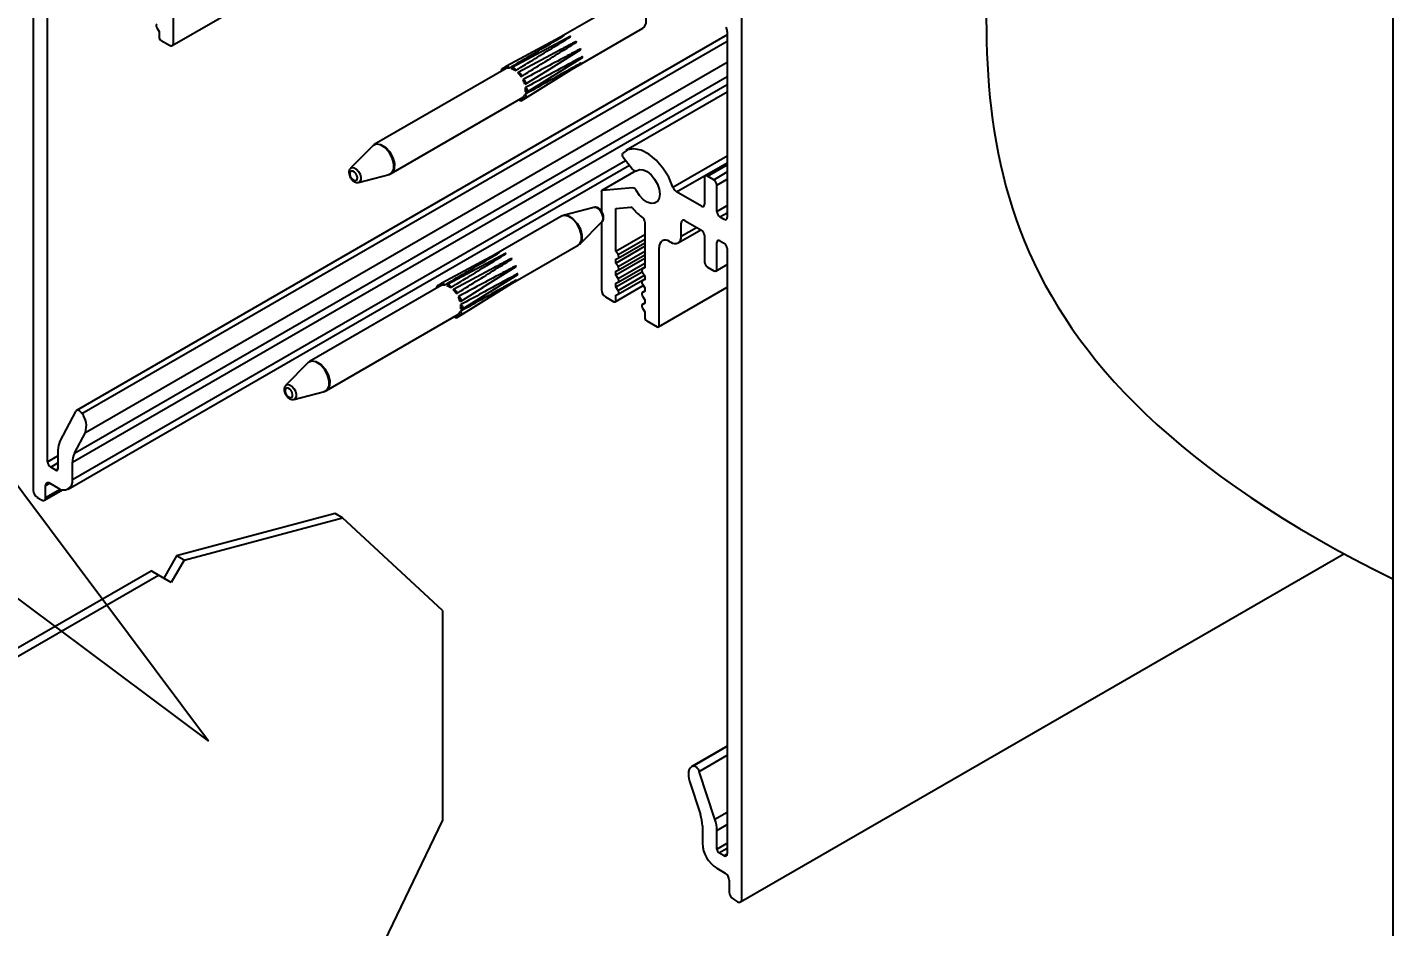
# Model space of a CAD drawing. Header units: inches. Extents: x -1.8 to 12.9, y -12.4 to 0.3.
# Drawn here: x 8.273 to 12.943, y -9.284 to -6.207 of the extents above; entities that cross this region are included whole.
import ezdxf
from ezdxf import colors
from ezdxf.entities.mleader import LeaderData, LeaderLine
from ezdxf.math import Vec2, Vec3

# ---------------------------------------------------------------- set-up
doc = ezdxf.new("R2010")
doc.units = ezdxf.units.IN
doc.header["$LTSCALE"] = 0.5
doc.header["$MEASUREMENT"] = 0
for name, color, linetype in [('Brackets', 181, 'CONTINUOUS'), ('FAB DWG', 221, 'CONTINUOUS'), ('Hardware', 242, 'CONTINUOUS'), ('Housing', 150, 'CONTINUOUS')]:
    doc.layers.add(name, color=color, linetype=linetype)
doc.layers.add('Text-Unprinted', color=131, linetype='CONTINUOUS', plot=False)
doc.styles.add('LSAD_Standard', font='arial.ttf')

msp = doc.modelspace()

# ---------------------------------------------------------------- linework, layer by layer
at = {"layer": 'Brackets', "transparency": 16777216}
for p, q in [((9.326, -7.8701), (8.7836, -8.0154)), ((8.809, -8.03), (9.3513, -7.8848)), ((9.3513, -7.8848), (9.326, -7.8701)), ((9.6928, -8.2016), (9.3513, -7.8848)), ((8.7836, -8.0154), (8.7397, -8.0913)), ((8.809, -8.03), (8.7651, -8.106)), ((8.809, -8.03), (8.7836, -8.0154)), ((7.7229, -8.6277), (8.6959, -8.066)), ((8.7213, -8.0807), (8.6959, -8.066)), ((7.7483, -8.6424), (8.7213, -8.0807)), ((8.7651, -8.106), (8.7213, -8.0807)), ((9.6928, -8.2016), (9.6928, -8.9217)), ((9.3513, -9.6327), (9.6928, -8.9217))]:
    msp.add_line(p, q, dxfattribs=at)
at = {"layer": 'Hardware', "transparency": 16777216}
for p, q in [((10.3211, -6.1105), (10.0894, -6.2443)), ((10.1258, -6.3561), (10.3786, -6.2101)), ((10.1095, -6.2335), (9.9115, -6.3395)), ((10.1293, -6.2381), (9.9313, -6.3441)), ((10.094, -6.285), (9.9514, -6.3613)), ((10.0517, -6.3545), (10.1665, -6.2832)), ((9.9103, -6.3477), (9.4598, -6.6078)), ((9.9097, -6.342), (9.8973, -6.3487)), ((9.9624, -6.4579), (10.1339, -6.3514)), ((9.9766, -6.4487), (10.1674, -6.3302)), ((9.9814, -6.4282), (10.1722, -6.3098)), ((9.9754, -6.4019), (10.0522, -6.3543)), ((9.5172, -6.7074), (9.9695, -6.4463)), ((9.4542, -6.6121), (9.3782, -6.689)), ((9.4061, -6.7373), (9.5108, -6.71)), ((9.5081, -6.7099), (9.5153, -6.7082)), ((9.5172, -6.7074), (9.5159, -6.7081)), ((10.3562, -6.6977), (10.3567, -6.6974)), ((10.3567, -6.6974), (10.3567, -6.6974)), ((10.0998, -6.853), (9.8681, -6.9867)), ((10.1073, -6.8509), (10.1019, -6.8522)), ((10.2109, -6.823), (10.1063, -6.8503)), ((10.1628, -6.9483), (10.2388, -6.8713)), ((9.9045, -7.0985), (10.1573, -6.9526)), ((9.8882, -6.976), (9.6902, -7.082)), ((9.908, -6.9806), (9.71, -7.0866)), ((9.8727, -7.0274), (9.7301, -7.1037)), ((9.7601, -7.1707), (9.9509, -7.0522)), ((9.8304, -7.0969), (9.9452, -7.0257)), ((9.689, -7.0901), (9.2384, -7.3502)), ((9.6884, -7.0845), (9.676, -7.0912)), ((9.7411, -7.2003), (9.9126, -7.0939)), ((9.7541, -7.1444), (9.8309, -7.0967)), ((9.7553, -7.1912), (9.9461, -7.0727)), ((9.2959, -7.4498), (9.7482, -7.1887)), ((9.2329, -7.3545), (9.1569, -7.4315)), ((9.1848, -7.4798), (9.2895, -7.4525)), ((9.2868, -7.4523), (9.294, -7.4506)), ((9.2959, -7.4498), (9.2946, -7.4506))]:
    msp.add_line(p, q, dxfattribs=at)
at = {"layer": 'Hardware', "transparency": 16777216, "flags": 128}
for points in [[(10.3786, -6.2101), (10.3828, -6.2068), (10.3894, -6.194), (10.39, -6.176), (10.3845, -6.1557), (10.3737, -6.136), (10.3592, -6.1201), (10.3434, -6.1102), (10.3285, -6.108), (10.3211, -6.1105)], [(9.8958, -6.356), (9.8956, -6.355), (9.8954, -6.3521), (9.8961, -6.3498), (9.8976, -6.3485), (9.8998, -6.3484), (9.9022, -6.3495), (9.9042, -6.3512)], [(9.9104, -6.3478), (9.9096, -6.3447), (9.9097, -6.342), (9.9108, -6.3401), (9.9126, -6.3392), (9.9148, -6.3395), (9.9173, -6.341), (9.9195, -6.3434), (9.9212, -6.3464)], [(9.9293, -6.3483), (9.9298, -6.3458), (9.9312, -6.3442), (9.9332, -6.3438), (9.9355, -6.3445), (9.9379, -6.3464), (9.94, -6.349), (9.9415, -6.3521), (9.9421, -6.3552)], [(9.9503, -6.3622), (9.9519, -6.361), (9.9541, -6.361), (9.9565, -6.3622), (9.9589, -6.3644), (9.9607, -6.3672), (9.9619, -6.3704), (9.9622, -6.3733), (9.9615, -6.3757)], [(9.9677, -6.386), (9.97, -6.3864), (9.9724, -6.388), (9.9746, -6.3904), (9.9763, -6.3934), (9.9771, -6.3966), (9.9771, -6.3993), (9.9761, -6.4014), (9.9744, -6.4023)], [(9.9752, -6.4365), (9.977, -6.4394), (9.9781, -6.4425), (9.9783, -6.4454), (9.9776, -6.4477), (9.9761, -6.449), (9.9739, -6.4491), (9.9715, -6.448), (9.9692, -6.4459)], [(9.9768, -6.4131), (9.9792, -6.4151), (9.9812, -6.4178), (9.9826, -6.4209), (9.9832, -6.4239), (9.9828, -6.4265), (9.9815, -6.4281), (9.9795, -6.4287), (9.9772, -6.428)], [(9.9633, -6.4497), (9.9641, -6.4528), (9.964, -6.4555), (9.9629, -6.4574), (9.9612, -6.4583), (9.9589, -6.458), (9.9564, -6.4565), (9.9548, -6.4548)], [(9.5108, -6.71), (9.5198, -6.7048), (9.5264, -6.692), (9.5269, -6.6741), (9.5214, -6.6538), (9.5107, -6.6343), (9.4963, -6.6184), (9.4805, -6.6086), (9.4657, -6.6064), (9.4542, -6.6121)], [(9.4598, -6.6078), (9.4672, -6.6053), (9.482, -6.6075), (9.4979, -6.6173), (9.5123, -6.6333), (9.5231, -6.6529)], [(9.5231, -6.6529), (9.5286, -6.6733), (9.5281, -6.6913), (9.5215, -6.7041), (9.5172, -6.7074)], [(9.3777, -6.7166), (9.3812, -6.7229), (9.3858, -6.728), (9.3909, -6.7312), (9.3957, -6.7319), (9.3994, -6.7301), (9.4016, -6.7259), (9.4017, -6.7202), (9.4, -6.7136), (9.3965, -6.7073), (9.3919, -6.7022), (9.3868, -6.699), (9.382, -6.6983), (9.3783, -6.7002), (9.3761, -6.7043), (9.376, -6.7101), (9.3777, -6.7166)], [(9.3782, -6.689), (9.3839, -6.6862), (9.3912, -6.6873), (9.399, -6.6921), (9.4061, -6.7), (9.4114, -6.7096), (9.4141, -6.7196), (9.4138, -6.7284), (9.4106, -6.7348), (9.4061, -6.7373)], [(10.1573, -6.9526), (10.1615, -6.9493), (10.1681, -6.9365), (10.1687, -6.9185), (10.1632, -6.8981), (10.1524, -6.8785), (10.1379, -6.8625), (10.1221, -6.8527), (10.1072, -6.8505), (10.0998, -6.853)], [(10.1069, -6.8502), (10.1088, -6.8498), (10.1236, -6.852), (10.1394, -6.8618), (10.1538, -6.8777), (10.1646, -6.8973)], [(10.2388, -6.8713), (10.2388, -6.8713), (10.2421, -6.865), (10.2424, -6.8562), (10.2397, -6.8462), (10.2344, -6.8365), (10.2273, -6.8287), (10.2195, -6.8239), (10.2122, -6.8228), (10.2109, -6.823)], [(10.1646, -6.8973), (10.1701, -6.9176), (10.1695, -6.9355), (10.1629, -6.9482), (10.1628, -6.9483)], [(9.6745, -7.0985), (9.6743, -7.0975), (9.6741, -7.0945), (9.6748, -7.0923), (9.6763, -7.091), (9.6785, -7.0909), (9.6809, -7.092), (9.6829, -7.0937)], [(9.6891, -7.0903), (9.6883, -7.0872), (9.6884, -7.0845), (9.6895, -7.0825), (9.6913, -7.0817), (9.6935, -7.082), (9.696, -7.0835), (9.6982, -7.0859), (9.6999, -7.0888)], [(9.708, -7.0907), (9.7085, -7.0883), (9.7099, -7.0867), (9.7118, -7.0862), (9.7142, -7.087), (9.7166, -7.0888), (9.7187, -7.0915), (9.7201, -7.0946), (9.7208, -7.0977)], [(9.729, -7.1047), (9.7306, -7.1035), (9.7328, -7.1035), (9.7352, -7.1047), (9.7375, -7.1068), (9.7394, -7.1097), (9.7406, -7.1129), (9.7409, -7.1158), (9.7402, -7.1181)], [(9.7464, -7.1284), (9.7487, -7.1289), (9.7511, -7.1304), (9.7533, -7.1329), (9.755, -7.1359), (9.7558, -7.139), (9.7558, -7.1418), (9.7548, -7.1438), (9.7531, -7.1448)], [(9.742, -7.1921), (9.7428, -7.1952), (9.7427, -7.198), (9.7416, -7.1999), (9.7399, -7.2008), (9.7376, -7.2004), (9.7351, -7.199), (9.7335, -7.1973)], [(9.7539, -7.1789), (9.7557, -7.1818), (9.7568, -7.185), (9.757, -7.1879), (9.7563, -7.1901), (9.7548, -7.1914), (9.7526, -7.1915), (9.7502, -7.1905), (9.7479, -7.1884)], [(9.7555, -7.1556), (9.7579, -7.1575), (9.7599, -7.1602), (9.7613, -7.1634), (9.7618, -7.1664), (9.7615, -7.1689), (9.7602, -7.1706), (9.7582, -7.1712), (9.7559, -7.1705)], [(9.2895, -7.4525), (9.2985, -7.4473), (9.3051, -7.4345), (9.3056, -7.4166), (9.3001, -7.3963), (9.2894, -7.3767), (9.275, -7.3608), (9.2592, -7.3511), (9.2444, -7.3489), (9.2329, -7.3545)], [(9.2384, -7.3502), (9.2459, -7.3478), (9.2607, -7.35), (9.2766, -7.3598), (9.291, -7.3757), (9.3018, -7.3954)], [(9.3018, -7.3954), (9.3073, -7.4158), (9.3068, -7.4337), (9.3002, -7.4466), (9.2959, -7.4498)], [(9.1564, -7.4591), (9.1599, -7.4654), (9.1645, -7.4705), (9.1696, -7.4737), (9.1744, -7.4744), (9.1781, -7.4725), (9.1803, -7.4684), (9.1804, -7.4626), (9.1787, -7.4561), (9.1752, -7.4498), (9.1706, -7.4446), (9.1655, -7.4415), (9.1607, -7.4408), (9.157, -7.4426), (9.1548, -7.4468), (9.1546, -7.4525), (9.1564, -7.4591)], [(9.1569, -7.4315), (9.1626, -7.4287), (9.1699, -7.4298), (9.1777, -7.4346), (9.1848, -7.4424), (9.1901, -7.4521), (9.1928, -7.4621), (9.1925, -7.4709), (9.1893, -7.4772), (9.1848, -7.4798)]]:
    msp.add_lwpolyline(points, dxfattribs=at)
at = {"layer": 'Hardware', "transparency": 16777216}
for centre, radius, start, end in [((10.1098, -6.2348), 0.00131, 32.995, 104.5717), ((10.1294, -6.24), 0.00183, 15.4908, 95.0987), ((10.1492, -6.2575), 0.00238, 1.7813, 77.8073), ((10.1641, -6.2826), 0.00245, 344.9604, 59.4304), ((9.9187, -6.3688), 0.0225, 83.6186, 111.6901), ((9.9112, -6.3967), 0.0517, 53.4072, 69.4904), ((10.1665, -6.3293), 0.00129, 314.0075, 31.7615), ((10.1708, -6.3087), 0.00175, 321.8837, 50.0848), ((9.8863, -6.427), 0.0911, 34.2851, 45.3035), ((9.8845, -6.4295), 0.0939, 16.796, 27.5948), ((9.9523, -6.4284), 0.0243, 314.025, 340.7355), ((9.9211, -6.422), 0.0564, 353.8124, 8.9975), ((9.8885, -6.9773), 0.00131, 32.995, 104.5717), ((9.9081, -6.9824), 0.00183, 15.4908, 95.0987), ((9.9279, -7), 0.00238, 1.7813, 77.8073), ((9.9428, -7.025), 0.00245, 344.9604, 59.4304), ((9.9495, -7.0512), 0.00175, 321.8837, 50.0848), ((9.6974, -7.1112), 0.0225, 83.6186, 111.6901), ((9.6899, -7.1392), 0.0517, 53.4072, 69.4904), ((9.9452, -7.0718), 0.00129, 314.0075, 31.7615), ((9.665, -7.1694), 0.0911, 34.2851, 45.3035), ((9.6632, -7.1719), 0.0939, 16.796, 27.5948), ((9.731, -7.1709), 0.0243, 314.025, 340.7355), ((9.6998, -7.1644), 0.0564, 353.8124, 8.9975)]:
    msp.add_arc(centre, radius, start, end, dxfattribs=at)
for points, knots in [([(9.9212, -6.3464), (9.9249, -6.3442), (9.9449, -6.3323), (10.0081, -6.2948), (10.0676, -6.2597), (10.1109, -6.2341)], [0, 0, 0, 0, 0.058989, 0.315059, 1, 1, 1, 1]), ([(9.9421, -6.3552), (9.9458, -6.3529), (9.9657, -6.3407), (10.0288, -6.3021), (10.0881, -6.2659), (10.1312, -6.2395)], [0, 0, 0, 0, 0.058989, 0.315059, 1, 1, 1, 1]), ([(9.9615, -6.3757), (9.9653, -6.3733), (9.9853, -6.3609), (10.0487, -6.3215), (10.1082, -6.2844), (10.1516, -6.2575)], [0, 0, 0, 0, 0.058989, 0.315059, 1, 1, 1, 1]), ([(10.1497, -6.2552), (10.1492, -6.2555), (10.1454, -6.2575), (10.1282, -6.2666), (10.1101, -6.2763), (10.0953, -6.2842), (10.0938, -6.285)], [0, 0, 0, 0, 0.026637, 0.205031, 0.918608, 1, 1, 1, 1]), ([(10.1654, -6.2805), (10.1649, -6.2807), (10.1611, -6.2827), (10.1441, -6.2917), (10.0788, -6.3266), (10.0167, -6.3598), (9.9677, -6.386)], [0, 0, 0, 0, 0.007458, 0.057409, 0.257212, 1, 1, 1, 1]), ([(10.1676, -6.3286), (10.1671, -6.3289), (10.1634, -6.331), (10.147, -6.3402), (10.0834, -6.3759), (10.0229, -6.4098), (9.9752, -6.4365)], [0, 0, 0, 0, 0.007458, 0.057409, 0.257212, 1, 1, 1, 1]), ([(10.1719, -6.3073), (10.1714, -6.3076), (10.1677, -6.3096), (10.151, -6.3186), (10.0865, -6.3537), (10.0252, -6.3869), (9.9768, -6.4131)], [0, 0, 0, 0, 0.007458, 0.057409, 0.257212, 1, 1, 1, 1]), ([(9.3783, -6.6894), (9.3778, -6.6898), (9.3756, -6.6915), (9.3735, -6.6967), (9.3724, -6.7042), (9.3736, -6.7111), (9.3751, -6.7152), (9.3755, -6.7163)], [0, 0, 0, 0, 0.065785, 0.306251, 0.571545, 0.890556, 1, 1, 1, 1]), ([(9.3755, -6.7163), (9.3769, -6.7191), (9.3799, -6.7252), (9.387, -6.7327), (9.395, -6.7371), (9.4016, -6.7385), (9.4049, -6.7374), (9.4058, -6.7371)], [0, 0, 0, 0, 0.221492, 0.477911, 0.724167, 0.926519, 1, 1, 1, 1]), ([(10.2386, -6.8711), (10.2392, -6.8706), (10.2415, -6.8688), (10.2436, -6.8635), (10.2446, -6.8559), (10.2429, -6.8466), (10.2383, -6.8369), (10.231, -6.8283), (10.2227, -6.8234), (10.2156, -6.8219), (10.2122, -6.823), (10.2113, -6.8233)], [0, 0, 0, 0, 0.0341972, 0.1359613, 0.2488412, 0.3845063, 0.5314127, 0.6791678, 0.836556, 0.9534937, 1, 1, 1, 1]), ([(9.6999, -7.0888), (9.7036, -7.0866), (9.7235, -7.0748), (9.7868, -7.0373), (9.8463, -7.0021), (9.8896, -6.9766)], [0, 0, 0, 0, 0.058989, 0.315059, 1, 1, 1, 1]), ([(9.7208, -7.0977), (9.7245, -7.0954), (9.7444, -7.0832), (9.8075, -7.0446), (9.8668, -7.0083), (9.9099, -6.9819)], [0, 0, 0, 0, 0.058989, 0.315059, 1, 1, 1, 1]), ([(9.7402, -7.1181), (9.744, -7.1158), (9.764, -7.1034), (9.8274, -7.064), (9.8869, -7.0269), (9.9302, -6.9999)], [0, 0, 0, 0, 0.058989, 0.315059, 1, 1, 1, 1]), ([(9.9284, -6.9977), (9.9279, -6.9979), (9.924, -7), (9.9069, -7.0091), (9.8888, -7.0187), (9.874, -7.0267), (9.8725, -7.0275)], [0, 0, 0, 0, 0.026637, 0.205031, 0.918608, 1, 1, 1, 1]), ([(9.944, -7.0229), (9.9436, -7.0232), (9.9398, -7.0252), (9.9228, -7.0342), (9.8575, -7.069), (9.7954, -7.1023), (9.7464, -7.1284)], [0, 0, 0, 0, 0.007458, 0.057409, 0.257212, 1, 1, 1, 1]), ([(9.9506, -7.0498), (9.9501, -7.0501), (9.9464, -7.0521), (9.9297, -7.0611), (9.8652, -7.0961), (9.8039, -7.1294), (9.7555, -7.1556)], [0, 0, 0, 0, 0.007458, 0.057409, 0.257212, 1, 1, 1, 1]), ([(9.9463, -7.0711), (9.9458, -7.0714), (9.9421, -7.0734), (9.9257, -7.0827), (9.8621, -7.1184), (9.8016, -7.1522), (9.7539, -7.1789)], [0, 0, 0, 0, 0.007458, 0.057409, 0.257212, 1, 1, 1, 1]), ([(9.157, -7.4319), (9.1565, -7.4323), (9.1543, -7.434), (9.1522, -7.4391), (9.1511, -7.4467), (9.1523, -7.4536), (9.1538, -7.4577), (9.1542, -7.4588)], [0, 0, 0, 0, 0.065785, 0.306251, 0.571545, 0.890556, 1, 1, 1, 1]), ([(9.1542, -7.4588), (9.1556, -7.4616), (9.1586, -7.4677), (9.1657, -7.4752), (9.1737, -7.4796), (9.1803, -7.481), (9.1836, -7.4798), (9.1845, -7.4795)], [0, 0, 0, 0, 0.221492, 0.477911, 0.724167, 0.926519, 1, 1, 1, 1])]:
    msp.add_open_spline(points, degree=3, knots=knots, dxfattribs=at)
at = {"layer": 'Housing', "transparency": 16777216}
for p, q in [((8.7688, -6.269), (9.8044, -5.6712)), ((8.773, -6.2599), (8.773, -5.925)), ((8.3424, -7.6932), (8.3424, -5.9539)), ((10.7165, -9.1903), (10.7165, -5.9568)), ((8.2929, -5.9825), (8.2929, -7.7912)), ((8.7156, -6.2085), (8.7235, -6.2207)), ((10.667, -6.233), (8.4408, -7.5181)), ((8.4598, -7.528), (10.667, -6.2539)), ((8.7235, -6.2207), (8.7235, -6.2395)), ((8.7305, -6.2517), (8.7588, -6.2681)), ((10.667, -6.2207), (10.667, -6.8576)), ((8.4713, -7.5932), (10.667, -6.3256)), ((8.4338, -7.6643), (10.667, -6.3751)), ((8.4272, -7.695), (10.667, -6.402)), ((10.667, -6.4286), (10.3201, -6.6288)), ((8.4127, -7.7865), (10.3322, -6.6784)), ((8.4272, -7.7544), (10.3192, -6.6622)), ((10.3106, -6.6515), (10.3434, -6.6923)), ((10.4811, -6.7533), (10.667, -6.646)), ((10.4938, -6.7699), (10.667, -6.67)), ((10.667, -6.6723), (10.5923, -6.7154)), ((10.5998, -6.7161), (10.667, -6.6774)), ((10.3545, -6.6983), (10.2385, -6.7653)), ((10.5892, -6.7223), (10.5892, -6.8127)), ((10.621, -6.7284), (10.5998, -6.7161)), ((10.621, -6.7284), (10.667, -6.7018)), ((10.2364, -6.7699), (10.2364, -6.835)), ((10.3434, -6.7556), (10.2399, -6.7648)), ((10.5786, -6.8189), (10.4938, -6.7699)), ((10.6316, -6.7468), (10.667, -6.7263)), ((10.6316, -6.8372), (10.6316, -6.7468)), ((10.6316, -6.8372), (10.667, -6.8168)), ((10.2859, -6.8267), (10.3369, -6.8222)), ((10.2859, -6.9724), (10.2859, -6.8267)), ((10.6422, -6.8556), (10.667, -6.8413)), ((10.6564, -6.8638), (10.6422, -6.8556)), ((10.2364, -6.8738), (10.2364, -7.1047)), ((10.3849, -6.8707), (10.3849, -7.0296)), ((10.499, -6.9447), (10.577, -6.8996)), ((10.5093, -6.9218), (10.5093, -6.8769)), ((10.5093, -6.9218), (10.5624, -6.8912)), ((10.5235, -6.8687), (10.5786, -6.9005)), ((10.2859, -6.9724), (10.3849, -6.9153)), ((10.2859, -7.0133), (10.3849, -6.9561)), ((10.2938, -6.9846), (10.3849, -6.932)), ((10.2942, -6.9969), (10.3849, -6.9445)), ((10.4697, -6.9398), (10.474, -6.9422)), ((10.5892, -6.9189), (10.5892, -7.0094)), ((10.6316, -7.0339), (10.6316, -6.9434)), ((10.6422, -6.9373), (10.6564, -6.9454)), ((10.2938, -6.9846), (10.2859, -6.9724)), ((10.2859, -7.0541), (10.3849, -6.9969)), ((10.2859, -7.0002), (10.2938, -6.9971)), ((10.2859, -7.0133), (10.2859, -7.0002)), ((10.2938, -7.0254), (10.3849, -6.9728)), ((10.2942, -7.0377), (10.3849, -6.9854)), ((10.4344, -7.2272), (10.4344, -6.9602)), ((10.667, -6.9638), (10.667, -9.0352)), ((10.2938, -7.0254), (10.2859, -7.0133)), ((10.2859, -7.041), (10.2938, -7.0379)), ((10.2859, -7.0541), (10.2859, -7.041)), ((10.2859, -7.0949), (10.3758, -7.043)), ((10.2938, -7.0663), (10.3849, -7.0136)), ((10.2942, -7.0785), (10.3849, -7.0262)), ((10.3849, -7.0281), (10.3766, -7.0329)), ((10.377, -7.0327), (10.3849, -7.0281)), ((10.3849, -7.0296), (10.377, -7.0327)), ((10.377, -7.0452), (10.3849, -7.0573)), ((10.5998, -7.0278), (10.621, -7.04)), ((10.6285, -7.0407), (10.667, -7.0185)), ((10.2838, -7.146), (10.3799, -7.0905)), ((10.2938, -7.0663), (10.2859, -7.0541)), ((10.2859, -7.0818), (10.2938, -7.0788)), ((10.2859, -7.0949), (10.2859, -7.0818)), ((10.2938, -7.1071), (10.2859, -7.0949)), ((10.2938, -7.1071), (10.3835, -7.0553)), ((10.2942, -7.1194), (10.3849, -7.067)), ((10.3849, -7.0689), (10.3766, -7.0737)), ((10.377, -7.0735), (10.3849, -7.0689)), ((10.3849, -7.0704), (10.377, -7.0735)), ((10.377, -7.086), (10.3849, -7.0982)), ((10.3849, -7.0573), (10.3849, -7.0704)), ((10.3849, -7.0982), (10.3849, -7.1112)), ((10.4323, -7.2318), (10.667, -7.0963)), ((10.2505, -7.1292), (10.2788, -7.1455)), ((10.2859, -7.1227), (10.2938, -7.1196)), ((10.2859, -7.1415), (10.2859, -7.1227)), ((10.3849, -7.1097), (10.3766, -7.1145)), ((10.377, -7.1143), (10.3849, -7.1098)), ((10.3849, -7.1112), (10.377, -7.1143)), ((10.377, -7.1268), (10.3849, -7.139)), ((10.3849, -7.139), (10.3849, -7.1521)), ((10.3849, -7.1506), (10.3766, -7.1554)), ((10.377, -7.1551), (10.3849, -7.1506)), ((10.3849, -7.1521), (10.377, -7.1551)), ((10.377, -7.1677), (10.3849, -7.1798)), ((10.3849, -7.1798), (10.3849, -7.1986)), ((10.392, -7.2109), (10.4273, -7.2313)), ((8.438, -7.5211), (8.3843, -7.623)), ((8.4338, -7.6643), (8.4713, -7.5932)), ((8.3777, -7.6537), (8.3777, -7.7177)), ((8.3424, -7.6932), (8.3777, -7.6728)), ((8.353, -7.7116), (8.3777, -7.6973)), ((8.4272, -7.7544), (8.4272, -7.695)), ((8.3706, -7.7218), (8.353, -7.7116)), ((8.3706, -7.7218), (8.3777, -7.7177)), ((8.3311, -7.8248), (8.3931, -7.7891)), ((8.3353, -7.7749), (8.3494, -7.7667)), ((8.3353, -7.8157), (8.3353, -7.7749)), ((8.3353, -7.8157), (8.3854, -7.7868)), ((8.3494, -7.7667), (8.3777, -7.783)), ((8.307, -7.8157), (8.3212, -7.8239)), ((10.7123, -9.1995), (12.7766, -8.0078)), ((10.667, -8.6663), (10.5465, -8.7358)), ((10.5495, -8.7344), (10.667, -8.6666)), ((10.5713, -8.7527), (10.667, -8.6975)), ((10.625, -8.9165), (10.5713, -8.7527)), ((10.5381, -8.7863), (10.5755, -8.9006)), ((10.625, -8.9165), (10.667, -8.8923)), ((10.5821, -8.939), (10.5821, -8.9984)), ((10.6316, -8.9549), (10.667, -8.9345)), ((10.6316, -9.0188), (10.6316, -8.9549)), ((10.6316, -9.0188), (10.667, -8.9984)), ((10.6387, -9.0311), (10.667, -9.0148)), ((10.6564, -9.0413), (10.6387, -9.0311)), ((10.6564, -9.0413), (10.667, -9.0352)), ((10.6316, -9.0842), (10.6599, -9.1005)), ((10.674, -9.125), (10.674, -9.1658)), ((10.6882, -9.1903), (10.7023, -9.1985))]:
    msp.add_line(p, q, dxfattribs=at)
at = {"layer": 'Housing', "transparency": 16777216, "flags": 128}
for points in [[(8.7156, -6.196), (8.7145, -6.1967), (8.7137, -6.1978), (8.7132, -6.1991), (8.7131, -6.2008), (8.7132, -6.2027), (8.7137, -6.2047), (8.7145, -6.2066), (8.7156, -6.2085)], [(10.4811, -6.7533), (10.4668, -6.7198), (10.4473, -6.6885), (10.424, -6.6614), (10.3985, -6.6405), (10.3724, -6.6271), (10.3476, -6.6222), (10.3257, -6.6261), (10.3083, -6.6384)], [(10.3434, -6.6923), (10.345, -6.6941), (10.3468, -6.6957), (10.3486, -6.6969), (10.3505, -6.6978), (10.3522, -6.6983), (10.3539, -6.6984), (10.3554, -6.6981), (10.3567, -6.6974)], [(10.3567, -6.6974), (10.3671, -6.6931), (10.3797, -6.6943), (10.3933, -6.7006), (10.4067, -6.7115), (10.4187, -6.7261), (10.4281, -6.743), (10.4341, -6.7607), (10.4361, -6.7775), (10.4341, -6.7919), (10.4281, -6.8026), (10.4187, -6.8086), (10.4067, -6.8094), (10.3933, -6.8049), (10.3797, -6.7955), (10.3671, -6.7821), (10.3567, -6.7659)], [(10.2938, -6.9971), (10.2948, -6.9964), (10.2956, -6.9954), (10.2961, -6.994), (10.2963, -6.9923), (10.2961, -6.9904), (10.2956, -6.9885), (10.2948, -6.9865), (10.2938, -6.9846)], [(10.2938, -7.0379), (10.2948, -7.0373), (10.2956, -7.0362), (10.2961, -7.0348), (10.2963, -7.0331), (10.2961, -7.0313), (10.2956, -7.0293), (10.2948, -7.0273), (10.2938, -7.0254)], [(10.377, -7.0327), (10.3759, -7.0333), (10.3751, -7.0344), (10.3747, -7.0358), (10.3745, -7.0375), (10.3747, -7.0393), (10.3751, -7.0413), (10.3759, -7.0433), (10.377, -7.0452)], [(10.2938, -7.0788), (10.2948, -7.0781), (10.2956, -7.077), (10.2961, -7.0756), (10.2963, -7.074), (10.2961, -7.0721), (10.2956, -7.0701), (10.2948, -7.0682), (10.2938, -7.0663)], [(10.377, -7.0735), (10.3759, -7.0742), (10.3751, -7.0752), (10.3747, -7.0766), (10.3745, -7.0783), (10.3747, -7.0802), (10.3751, -7.0821), (10.3759, -7.0841), (10.377, -7.086)], [(10.2938, -7.1196), (10.2948, -7.1189), (10.2956, -7.1179), (10.2961, -7.1165), (10.2963, -7.1148), (10.2961, -7.1129), (10.2956, -7.111), (10.2948, -7.109), (10.2938, -7.1071)], [(10.377, -7.1143), (10.3759, -7.115), (10.3751, -7.116), (10.3747, -7.1174), (10.3745, -7.1191), (10.3747, -7.121), (10.3751, -7.1229), (10.3759, -7.1249), (10.377, -7.1268)], [(10.377, -7.1551), (10.3759, -7.1558), (10.3751, -7.1569), (10.3747, -7.1583), (10.3745, -7.1599), (10.3747, -7.1618), (10.3751, -7.1638), (10.3759, -7.1658), (10.377, -7.1677)], [(8.4598, -7.528), (8.4571, -7.5245), (8.4541, -7.5214), (8.4509, -7.5192), (8.4477, -7.5177), (8.4447, -7.5172), (8.4419, -7.5176), (8.4397, -7.519), (8.438, -7.5211)], [(10.5713, -8.7527), (10.5697, -8.7486), (10.5674, -8.7446), (10.5647, -8.7411), (10.5616, -8.7381), (10.5585, -8.7358), (10.5553, -8.7344), (10.5522, -8.7339), (10.5495, -8.7344)], [(10.5495, -8.7344), (10.5445, -8.7371), (10.5404, -8.7412), (10.5372, -8.7466), (10.5351, -8.7531), (10.5342, -8.7605), (10.5343, -8.7687), (10.5356, -8.7774), (10.5381, -8.7863)]]:
    msp.add_lwpolyline(points, dxfattribs=at)
at = {"layer": 'Housing', "transparency": 16777216}
for centre, radius, start, end in [((10.6381, -6.2217), 0.0289, 1.9565, 31.1437), ((8.7388, -6.2388), 0.0154, 182.6055, 237.3945), ((8.7643, -6.2613), 0.00873, 230.7967, 9.214), ((10.3185, -6.6434), 0.0113, 154.3332, 225.7334), ((10.5957, -6.7212), 0.00655, 50.7967, 189.214), ((10.2407, -6.7692), 0.0044, 100.5468, 189.2519), ((10.3414, -6.7719), 0.0165, 21.6574, 83.0713), ((10.5106, -6.7439), 0.031, 197.7705, 237.2275), ((10.6086, -6.7478), 0.0231, 2.6055, 57.3945), ((10.5827, -6.8138), 0.00655, 230.7967, 9.214), ((10.3364, -6.8311), 0.00894, 34.7011, 86.9408), ((10.4931, -6.7026), 0.1937, 219.5612, 233.8034), ((10.3693, -6.8714), 0.0156, 2.854, 53.0929), ((10.6546, -6.8362), 0.0231, 182.6055, 237.3945), ((10.6605, -6.8587), 0.00655, 230.7954, 9.214), ((10.518, -6.8755), 0.00873, 50.7967, 189.214), ((10.5662, -6.9199), 0.0231, 2.6055, 57.3945), ((10.4559, -6.9567), 0.0218, 50.7967, 189.214), ((10.4878, -6.9253), 0.0218, 230.7967, 9.214), ((10.6381, -6.9423), 0.00655, 50.7967, 189.214), ((10.6439, -6.9648), 0.0231, 2.6055, 57.3945), ((10.6122, -7.0083), 0.0231, 182.6055, 237.3945), ((10.6252, -7.0349), 0.00655, 230.7967, 9.214), ((10.2671, -7.1033), 0.0307, 182.6055, 237.3945), ((10.2816, -7.1422), 0.00437, 230.7967, 9.2141), ((10.4002, -7.1979), 0.0154, 182.6055, 237.3945), ((10.4301, -7.2279), 0.00437, 230.7967, 9.2141), ((8.4043, -7.5714), 0.0705, 341.9882, 37.9766), ((8.4437, -7.6519), 0.066, 154.0641, 181.5682), ((8.3654, -7.6922), 0.0231, 182.6052, 237.3945), ((8.4932, -7.6932), 0.066, 154.0642, 181.5682), ((8.3734, -7.7184), 0.00437, 230.7966, 9.214), ((8.3236, -7.7898), 0.0307, 182.6055, 237.3945), ((8.3439, -7.7735), 0.00873, 50.797, 189.2141), ((8.397, -7.7593), 0.0306, 230.797, 9.2142), ((8.3267, -7.8171), 0.00873, 230.7966, 9.2134), ((10.4575, -8.9408), 0.1247, 0.8303, 18.7806), ((10.507, -8.9567), 0.1247, 0.8303, 18.7806), ((10.6896, -8.9935), 0.1076, 182.6055, 237.3944), ((10.647, -9.0182), 0.0154, 182.6055, 237.3945), ((10.6605, -9.0362), 0.00655, 230.7968, 9.214), ((10.6433, -9.1264), 0.0307, 2.6055, 57.3945), ((10.7048, -9.1644), 0.0307, 182.6055, 237.3945), ((10.7079, -9.1917), 0.00873, 230.7966, 9.2134)]:
    msp.add_arc(centre, radius, start, end, dxfattribs=at)
at = {"layer": 'Housing', "color": 1, "transparency": 16777216}
msp.add_open_spline([(10.2033, -3.3382), (11.681, -4.0706), (11.5734, -5.7163), (11.4657, -7.362), (12.9434, -8.0943)], degree=3, dxfattribs=at)
at = {"layer": 'Text-Unprinted', "ltscale": 0.5, "transparency": 16777216}
msp.add_lwpolyline([(0, 0), (12.9434, 0), (12.9434, -12.3857), (0, -12.3857)], close=True, dxfattribs=at)

# ---------------------------------------------------------------- leaders
at = {"layer": 'FAB DWG', "ltscale": 0.5, "transparency": 16777216}
ml = msp.add_multileader_mtext('Standard', dxfattribs=at)
ml.set_content('\\A1;BK00568 (x2)', color=256, style='LSAD_Standard')
ml.set_leader_properties()
ml.build(insert=Vec2(0, 0))
ml.multileader.update_dxf_attribs({"text_left_attachment_type": 2, "dogleg_length": 0.36, "arrow_head_size": 0.1875})
ctx = ml.context
ctx.base_point, ctx.char_height, ctx.arrow_head_size, ctx.landing_gap_size, ctx.plane_origin = Vec3(4.8387, -5.9456), 0.1875, 0.1875, 0.09, Vec3(6.6831, 11.4095)
ctx.left_attachment, ctx.text_align_type = 2, 2
notes = []
notes.append((ctx, [(1, (1, 1, 0), (6.8689, -5.944), (-1, 0), 0.2772, [(0, [(6.5599, -6.906), (8.8922, -8.6492)], 0, [])])]))
ctx.mtext.insert, ctx.mtext.width, ctx.mtext.defined_height, ctx.mtext.alignment, ctx.mtext.flow_direction = Vec3(6.5017, -5.8227), 8.287107, 3.2689, 3, 5
for ctx, leaders in notes:
    for number, flags, end, landing, length, lines in leaders:
        leader = LeaderData()
        leader.index, (leader.has_last_leader_line, leader.has_dogleg_vector, leader.attachment_direction) = number, flags
        leader.last_leader_point, leader.dogleg_vector, leader.dogleg_length = Vec3(end), Vec3(landing), length
        for number, points, colour, breaks in lines:
            line = LeaderLine()
            line.index, line.vertices, line.color, line.breaks = number, Vec3.list(points), colors.encode_raw_color(colour), breaks
            leader.lines.append(line)
        ctx.leaders.append(leader)

doc.saveas('drawing.dxf')
